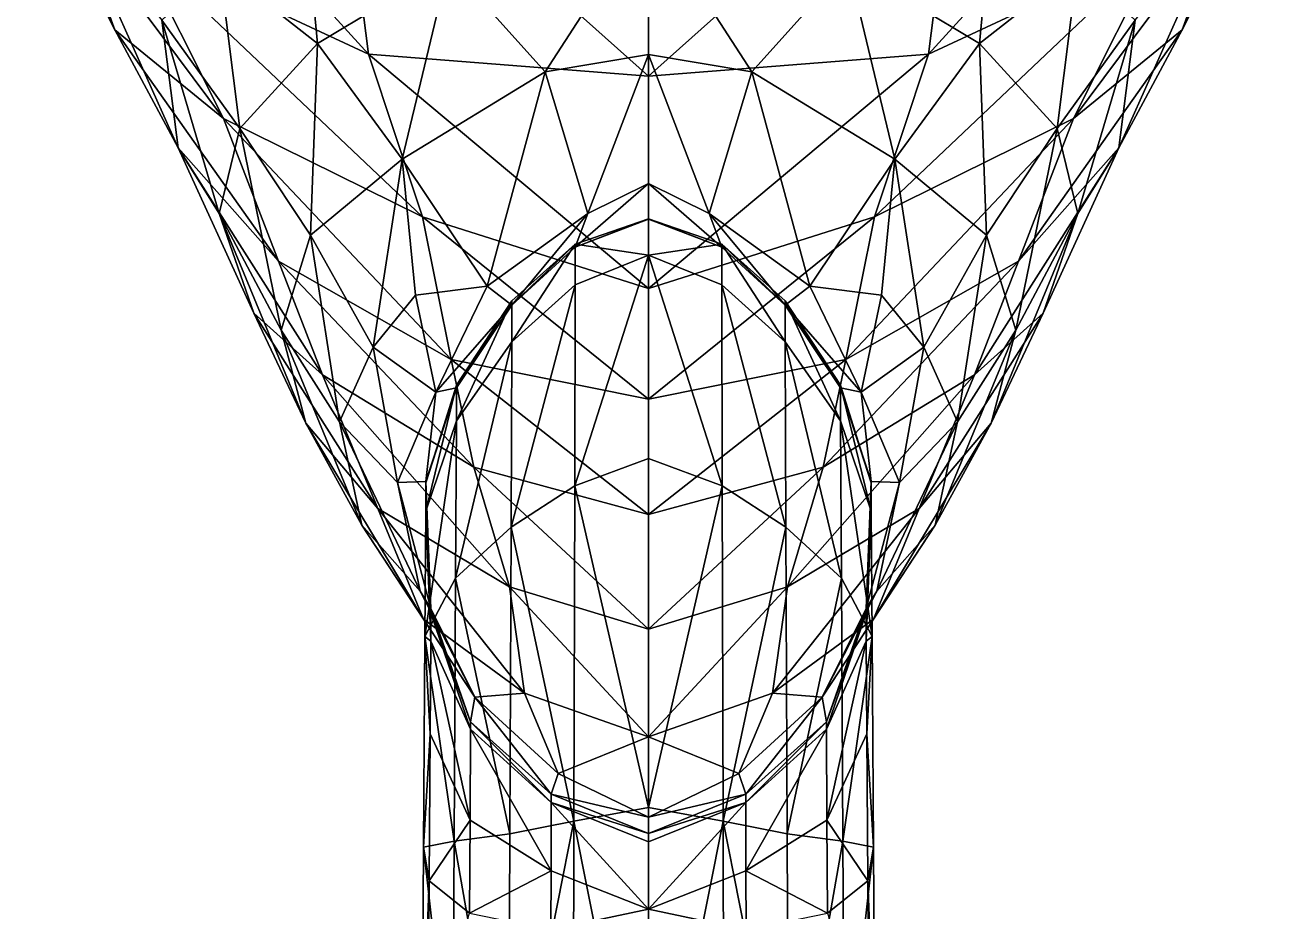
# Model space of a CAD drawing. Extents: x -0.15 to 0.15, y -0.73 to 0.51.
# Drawn here: x -0.085 to 0.085, y -0.361 to -0.2402 of the extents above; entities that cross this region are included whole.
import ezdxf

# ---------------------------------------------------------------- set-up
doc = ezdxf.new("R2010")
doc.units = 0
doc.layers.add('CRANE$LWO', color=1, linetype='CONTINUOUS')

msp = doc.modelspace()

# ---------------------------------------------------------------- linework, layer by layer
at = {"layer": 'CRANE$LWO'}
for points in [[(-0.03818, -0.24416, 1.06916), (-0.04262, -0.20908, 1.08467), (-0.0778, -0.20068, 1.05691)], [(-0.06972, -0.22942, 1.04108), (-0.03818, -0.24416, 1.06916), (-0.0778, -0.20068, 1.05691)], [(0.04262, -0.20908, 1.08467), (0.03818, -0.24416, 1.06916), (0.0778, -0.20068, 1.05691)], [(0.03818, -0.24416, 1.06916), (0.06972, -0.22942, 1.04108), (0.0778, -0.20068, 1.05691)], [(0, -0.24716, 1.08271), (0, -0.20705, 1.10166), (-0.04262, -0.20908, 1.08467)], [(0, -0.20705, 1.10166), (0, -0.24716, 1.08271), (0.04262, -0.20908, 1.08467)], [(-0.04262, -0.20908, 1.08467), (-0.03818, -0.24416, 1.06916), (0, -0.24716, 1.08271)], [(0.03818, -0.24416, 1.06916), (0.04262, -0.20908, 1.08467), (0, -0.24716, 1.08271)], [(-0.08502, -0.21655, 1.0066), (-0.07278, -0.24083, 0.99871), (-0.05795, -0.25295, 1.02651)], [(-0.06972, -0.22942, 1.04108), (-0.08502, -0.21655, 1.0066), (-0.05795, -0.25295, 1.02651)], [(-0.07278, -0.24083, 0.99871), (-0.08502, -0.21655, 1.0066), (-0.07926, -0.22306, 0.97629)], [(0.07278, -0.24083, 0.99871), (0.08502, -0.21655, 1.0066), (0.05795, -0.25295, 1.02651)], [(0.08502, -0.21655, 1.0066), (0.06972, -0.22942, 1.04108), (0.05795, -0.25295, 1.02651)], [(0.08502, -0.21655, 1.0066), (0.07278, -0.24083, 0.99871), (0.07926, -0.22306, 0.97629)], [(-0.05848, -0.2322, 0.94539), (-0.04732, -0.21953, 0.93121), (-0.04515, -0.24269, 0.93292)], [(-0.02723, -0.23194, 0.91775), (-0.04515, -0.24269, 0.93292), (-0.04732, -0.21953, 0.93121)], [(0.04515, -0.24269, 0.93292), (0.02723, -0.23194, 0.91775), (0.04732, -0.21953, 0.93121)], [(0.04732, -0.21953, 0.93121), (0.05848, -0.2322, 0.94539), (0.04515, -0.24269, 0.93292)], [(-0.06411, -0.25695, 0.98199), (-0.07278, -0.24083, 0.99871), (-0.07926, -0.22306, 0.97629)], [(-0.06636, -0.23953, 0.95977), (-0.06411, -0.25695, 0.98199), (-0.07926, -0.22306, 0.97629)], [(0.07278, -0.24083, 0.99871), (0.06411, -0.25695, 0.98199), (0.07926, -0.22306, 0.97629)], [(0.06411, -0.25695, 0.98199), (0.06636, -0.23953, 0.95977), (0.07926, -0.22306, 0.97629)], [(-0.01407, -0.24658, 0.89606), (-0.02723, -0.23194, 0.91775), (0, -0.22478, 0.90108)], [(0, -0.24421, 0.88549), (-0.01407, -0.24658, 0.89606), (0, -0.22478, 0.90108)], [(0.02723, -0.23194, 0.91775), (0.01407, -0.24658, 0.89606), (0, -0.22478, 0.90108)], [(0.01407, -0.24658, 0.89606), (0, -0.24421, 0.88549), (0, -0.22478, 0.90108)], [(-0.06972, -0.22942, 1.04108), (-0.05795, -0.25295, 1.02651), (-0.03081, -0.26635, 1.04892)], [(-0.03081, -0.26635, 1.04892), (-0.03818, -0.24416, 1.06916), (-0.06972, -0.22942, 1.04108)], [(0.05795, -0.25295, 1.02651), (0.06972, -0.22942, 1.04108), (0.03081, -0.26635, 1.04892)], [(0.03818, -0.24416, 1.06916), (0.03081, -0.26635, 1.04892), (0.06972, -0.22942, 1.04108)], [(-0.06636, -0.23953, 0.95977), (-0.05848, -0.2322, 0.94539), (-0.05572, -0.25428, 0.94664)], [(-0.05572, -0.25428, 0.94664), (-0.05848, -0.2322, 0.94539), (-0.04515, -0.24269, 0.93292)], [(-0.0336, -0.25848, 0.91046), (-0.04515, -0.24269, 0.93292), (-0.02723, -0.23194, 0.91775)], [(-0.02723, -0.23194, 0.91775), (-0.01407, -0.24658, 0.89606), (-0.0336, -0.25848, 0.91046)], [(0.01407, -0.24658, 0.89606), (0.02723, -0.23194, 0.91775), (0.0336, -0.25848, 0.91046)], [(0.04515, -0.24269, 0.93292), (0.0336, -0.25848, 0.91046), (0.02723, -0.23194, 0.91775)], [(0.05848, -0.2322, 0.94539), (0.05572, -0.25428, 0.94664), (0.04515, -0.24269, 0.93292)], [(0.05848, -0.2322, 0.94539), (0.06636, -0.23953, 0.95977), (0.05572, -0.25428, 0.94664)], [(-0.06411, -0.25695, 0.98199), (-0.06636, -0.23953, 0.95977), (-0.05856, -0.26591, 0.96041)], [(-0.05572, -0.25428, 0.94664), (-0.05856, -0.26591, 0.96041), (-0.06636, -0.23953, 0.95977)], [(0.05856, -0.26591, 0.96041), (0.05572, -0.25428, 0.94664), (0.06636, -0.23953, 0.95977)], [(0.06636, -0.23953, 0.95977), (0.06411, -0.25695, 0.98199), (0.05856, -0.26591, 0.96041)], [(-0.05047, -0.2724, 1.00988), (-0.05795, -0.25295, 1.02651), (-0.07278, -0.24083, 0.99871)], [(-0.07278, -0.24083, 0.99871), (-0.06411, -0.25695, 0.98199), (-0.05047, -0.2724, 1.00988)], [(0.05795, -0.25295, 1.02651), (0.05047, -0.2724, 1.00988), (0.07278, -0.24083, 0.99871)], [(0.06411, -0.25695, 0.98199), (0.07278, -0.24083, 0.99871), (0.05047, -0.2724, 1.00988)], [(-0.04608, -0.26886, 0.92623), (-0.05572, -0.25428, 0.94664), (-0.04515, -0.24269, 0.93292)], [(-0.0336, -0.25848, 0.91046), (-0.04608, -0.26886, 0.92623), (-0.04515, -0.24269, 0.93292)], [(0.04608, -0.26886, 0.92623), (0.0336, -0.25848, 0.91046), (0.04515, -0.24269, 0.93292)], [(0.05572, -0.25428, 0.94664), (0.04608, -0.26886, 0.92623), (0.04515, -0.24269, 0.93292)], [(-0.03818, -0.24416, 1.06916), (-0.03081, -0.26635, 1.04892), (0, -0.2761, 1.06243)], [(0, -0.24716, 1.08271), (-0.03818, -0.24416, 1.06916), (0, -0.2761, 1.06243)], [(-0.00828, -0.26591, 0.86298), (-0.01407, -0.24658, 0.89606), (0, -0.24421, 0.88549)], [(0, -0.24421, 0.88549), (0, -0.26182, 0.86062), (-0.00828, -0.26591, 0.86298)], [(0.03081, -0.26635, 1.04892), (0.03818, -0.24416, 1.06916), (0, -0.2761, 1.06243)], [(0.03818, -0.24416, 1.06916), (0, -0.24716, 1.08271), (0, -0.2761, 1.06243)], [(0, -0.26182, 0.86062), (0, -0.24421, 0.88549), (0.00828, -0.26591, 0.86298)], [(0.01407, -0.24658, 0.89606), (0.00828, -0.26591, 0.86298), (0, -0.24421, 0.88549)], [(-0.0336, -0.25848, 0.91046), (-0.01407, -0.24658, 0.89606), (-0.02198, -0.27578, 0.86859)], [(-0.01407, -0.24658, 0.89606), (-0.00828, -0.26591, 0.86298), (-0.02198, -0.27578, 0.86859)], [(0.00828, -0.26591, 0.86298), (0.01407, -0.24658, 0.89606), (0.02198, -0.27578, 0.86859)], [(0.01407, -0.24658, 0.89606), (0.0336, -0.25848, 0.91046), (0.02198, -0.27578, 0.86859)], [(-0.02691, -0.28579, 1.03051), (-0.03081, -0.26635, 1.04892), (-0.05795, -0.25295, 1.02651)], [(-0.05047, -0.2724, 1.00988), (-0.02691, -0.28579, 1.03051), (-0.05795, -0.25295, 1.02651)], [(0.03081, -0.26635, 1.04892), (0.02691, -0.28579, 1.03051), (0.05795, -0.25295, 1.02651)], [(0.02691, -0.28579, 1.03051), (0.05047, -0.2724, 1.00988), (0.05795, -0.25295, 1.02651)], [(-0.05009, -0.28178, 0.93617), (-0.05856, -0.26591, 0.96041), (-0.05572, -0.25428, 0.94664)], [(-0.05572, -0.25428, 0.94664), (-0.04608, -0.26886, 0.92623), (-0.05009, -0.28178, 0.93617)], [(0.04608, -0.26886, 0.92623), (0.05572, -0.25428, 0.94664), (0.05009, -0.28178, 0.93617)], [(0.05856, -0.26591, 0.96041), (0.05009, -0.28178, 0.93617), (0.05572, -0.25428, 0.94664)], [(-0.06411, -0.25695, 0.98199), (-0.0538, -0.27949, 0.97238), (-0.04444, -0.28788, 0.98866)], [(-0.05047, -0.2724, 1.00988), (-0.06411, -0.25695, 0.98199), (-0.04444, -0.28788, 0.98866)], [(-0.0538, -0.27949, 0.97238), (-0.06411, -0.25695, 0.98199), (-0.05856, -0.26591, 0.96041)], [(0.0538, -0.27949, 0.97238), (0.06411, -0.25695, 0.98199), (0.04444, -0.28788, 0.98866)], [(0.06411, -0.25695, 0.98199), (0.05047, -0.2724, 1.00988), (0.04444, -0.28788, 0.98866)], [(0.06411, -0.25695, 0.98199), (0.0538, -0.27949, 0.97238), (0.05856, -0.26591, 0.96041)], [(-0.03752, -0.28411, 0.89611), (-0.04608, -0.26886, 0.92623), (-0.0336, -0.25848, 0.91046)], [(-0.03752, -0.28411, 0.89611), (-0.0336, -0.25848, 0.91046), (-0.03179, -0.27703, 0.88811)], [(-0.02198, -0.27578, 0.86859), (-0.03179, -0.27703, 0.88811), (-0.0336, -0.25848, 0.91046)], [(0.03179, -0.27703, 0.88811), (0.02198, -0.27578, 0.86859), (0.0336, -0.25848, 0.91046)], [(0.0336, -0.25848, 0.91046), (0.03752, -0.28411, 0.89611), (0.03179, -0.27703, 0.88811)], [(0.04608, -0.26886, 0.92623), (0.03752, -0.28411, 0.89611), (0.0336, -0.25848, 0.91046)], [(-0.00828, -0.26591, 0.86298), (0, -0.26182, 0.86062), (-0.00999, -0.27049, 0.84103)], [(0, -0.26665, 0.84236), (-0.00999, -0.27049, 0.84103), (0, -0.26182, 0.86062)], [(0, -0.26182, 0.86062), (0.00828, -0.26591, 0.86298), (0.00999, -0.27049, 0.84103)], [(0.00999, -0.27049, 0.84103), (0, -0.26665, 0.84236), (0, -0.26182, 0.86062)], [(-0.04671, -0.2945, 0.94565), (-0.0538, -0.27949, 0.97238), (-0.05856, -0.26591, 0.96041)], [(-0.05009, -0.28178, 0.93617), (-0.04671, -0.2945, 0.94565), (-0.05856, -0.26591, 0.96041)], [(0, -0.29119, 1.04291), (0, -0.2761, 1.06243), (-0.03081, -0.26635, 1.04892)], [(-0.03081, -0.26635, 1.04892), (-0.02691, -0.28579, 1.03051), (0, -0.29119, 1.04291)], [(-0.02198, -0.27578, 0.86859), (-0.00828, -0.26591, 0.86298), (-0.01862, -0.27839, 0.84107)], [(-0.00999, -0.27049, 0.84103), (-0.01862, -0.27839, 0.84107), (-0.00828, -0.26591, 0.86298)], [(0, -0.26662, 0.81343), (0, -0.27158, 0.76377), (-0.00999, -0.27009, 0.81132)], [(0, -0.26665, 0.84236), (0, -0.26662, 0.81343), (-0.00999, -0.27049, 0.84103)], [(0, -0.26662, 0.81343), (-0.00999, -0.27009, 0.81132), (-0.00999, -0.27049, 0.84103)], [(0, -0.2761, 1.06243), (0, -0.29119, 1.04291), (0.03081, -0.26635, 1.04892)], [(0.02691, -0.28579, 1.03051), (0.03081, -0.26635, 1.04892), (0, -0.29119, 1.04291)], [(0, -0.27158, 0.76377), (0, -0.26662, 0.81343), (0.00999, -0.27009, 0.81132)], [(0, -0.26662, 0.81343), (0, -0.26665, 0.84236), (0.00999, -0.27049, 0.84103)], [(0.00999, -0.27009, 0.81132), (0, -0.26662, 0.81343), (0.00999, -0.27049, 0.84103)], [(0.00828, -0.26591, 0.86298), (0.02198, -0.27578, 0.86859), (0.01862, -0.27839, 0.84107)], [(0.01862, -0.27839, 0.84107), (0.00999, -0.27049, 0.84103), (0.00828, -0.26591, 0.86298)], [(0.0538, -0.27949, 0.97238), (0.04671, -0.2945, 0.94565), (0.05856, -0.26591, 0.96041)], [(0.04671, -0.2945, 0.94565), (0.05009, -0.28178, 0.93617), (0.05856, -0.26591, 0.96041)], [(-0.05009, -0.28178, 0.93617), (-0.04608, -0.26886, 0.92623), (-0.04213, -0.29428, 0.90675)], [(-0.04608, -0.26886, 0.92623), (-0.03752, -0.28411, 0.89611), (-0.04213, -0.29428, 0.90675)], [(-0.01862, -0.27782, 0.80969), (-0.00999, -0.27009, 0.81132), (-0.01864, -0.28337, 0.76488)], [(-0.01, -0.27561, 0.76321), (-0.01864, -0.28337, 0.76488), (-0.00999, -0.27009, 0.81132)], [(-0.00999, -0.27049, 0.84103), (-0.00999, -0.27009, 0.81132), (-0.01862, -0.27839, 0.84107)], [(-0.00999, -0.27009, 0.81132), (-0.01862, -0.27782, 0.80969), (-0.01862, -0.27839, 0.84107)], [(0, -0.27158, 0.76377), (-0.01, -0.27561, 0.76321), (-0.00999, -0.27009, 0.81132)], [(0.01, -0.27561, 0.76321), (0, -0.27158, 0.76377), (0.00999, -0.27009, 0.81132)], [(0.00999, -0.27009, 0.81132), (0.01862, -0.27782, 0.80969), (0.01864, -0.28337, 0.76488)], [(0.01864, -0.28337, 0.76488), (0.01, -0.27561, 0.76321), (0.00999, -0.27009, 0.81132)], [(0.00999, -0.27009, 0.81132), (0.00999, -0.27049, 0.84103), (0.01862, -0.27839, 0.84107)], [(0.01862, -0.27782, 0.80969), (0.00999, -0.27009, 0.81132), (0.01862, -0.27839, 0.84107)], [(0.03752, -0.28411, 0.89611), (0.04608, -0.26886, 0.92623), (0.04213, -0.29428, 0.90675)], [(0.04608, -0.26886, 0.92623), (0.05009, -0.28178, 0.93617), (0.04213, -0.29428, 0.90675)], [(-0.01, -0.27561, 0.76321), (0, -0.27158, 0.76377), (-0.01006, -0.30301, 0.71879)], [(0, -0.29931, 0.71692), (-0.01006, -0.30301, 0.71879), (0, -0.27158, 0.76377)], [(0, -0.27158, 0.76377), (0.01, -0.27561, 0.76321), (0.01006, -0.30301, 0.71879)], [(0.01006, -0.30301, 0.71879), (0, -0.29931, 0.71692), (0, -0.27158, 0.76377)], [(-0.05047, -0.2724, 1.00988), (-0.04444, -0.28788, 0.98866), (-0.02381, -0.30047, 1.00422)], [(-0.02381, -0.30047, 1.00422), (-0.02691, -0.28579, 1.03051), (-0.05047, -0.2724, 1.00988)], [(0.04444, -0.28788, 0.98866), (0.05047, -0.2724, 1.00988), (0.02381, -0.30047, 1.00422)], [(0.02691, -0.28579, 1.03051), (0.02381, -0.30047, 1.00422), (0.05047, -0.2724, 1.00988)], [(-0.03752, -0.28411, 0.89611), (-0.03179, -0.27703, 0.88811), (-0.029, -0.29025, 0.86509)], [(-0.02198, -0.27578, 0.86859), (-0.029, -0.29025, 0.86509), (-0.03179, -0.27703, 0.88811)], [(-0.02198, -0.27578, 0.86859), (-0.01862, -0.27839, 0.84107), (-0.029, -0.29025, 0.86509)], [(-0.01864, -0.28337, 0.76488), (-0.01, -0.27561, 0.76321), (-0.01874, -0.30867, 0.72472)], [(-0.01006, -0.30301, 0.71879), (-0.01874, -0.30867, 0.72472), (-0.01, -0.27561, 0.76321)], [(0.01, -0.27561, 0.76321), (0.01864, -0.28337, 0.76488), (0.01874, -0.30867, 0.72472)], [(0.01874, -0.30867, 0.72472), (0.01006, -0.30301, 0.71879), (0.01, -0.27561, 0.76321)], [(0.01862, -0.27839, 0.84107), (0.02198, -0.27578, 0.86859), (0.029, -0.29025, 0.86509)], [(0.029, -0.29025, 0.86509), (0.02198, -0.27578, 0.86859), (0.03179, -0.27703, 0.88811)], [(0.03179, -0.27703, 0.88811), (0.03752, -0.28411, 0.89611), (0.029, -0.29025, 0.86509)], [(-0.01862, -0.27839, 0.84107), (-0.02617, -0.28968, 0.84296), (-0.029, -0.29025, 0.86509)], [(-0.02616, -0.28931, 0.80925), (-0.01862, -0.27782, 0.80969), (-0.02619, -0.29415, 0.76936)], [(-0.01864, -0.28337, 0.76488), (-0.02619, -0.29415, 0.76936), (-0.01862, -0.27782, 0.80969)], [(-0.02617, -0.28968, 0.84296), (-0.01862, -0.27839, 0.84107), (-0.02616, -0.28931, 0.80925)], [(-0.01862, -0.27782, 0.80969), (-0.02616, -0.28931, 0.80925), (-0.01862, -0.27839, 0.84107)], [(0.01862, -0.27782, 0.80969), (0.02616, -0.28931, 0.80925), (0.02619, -0.29415, 0.76936)], [(0.02619, -0.29415, 0.76936), (0.01864, -0.28337, 0.76488), (0.01862, -0.27782, 0.80969)], [(0.02616, -0.28931, 0.80925), (0.01862, -0.27782, 0.80969), (0.01862, -0.27839, 0.84107)], [(0.01862, -0.27839, 0.84107), (0.02617, -0.28968, 0.84296), (0.02616, -0.28931, 0.80925)], [(0.02617, -0.28968, 0.84296), (0.01862, -0.27839, 0.84107), (0.029, -0.29025, 0.86509)], [(-0.03692, -0.30612, 0.95644), (-0.04444, -0.28788, 0.98866), (-0.0538, -0.27949, 0.97238)], [(-0.0538, -0.27949, 0.97238), (-0.04671, -0.2945, 0.94565), (-0.03692, -0.30612, 0.95644)], [(0.04444, -0.28788, 0.98866), (0.03692, -0.30612, 0.95644), (0.0538, -0.27949, 0.97238)], [(0.04671, -0.2945, 0.94565), (0.0538, -0.27949, 0.97238), (0.03692, -0.30612, 0.95644)], [(-0.05009, -0.28178, 0.93617), (-0.04213, -0.29428, 0.90675), (-0.03909, -0.3084, 0.91137)], [(-0.03909, -0.3084, 0.91137), (-0.04671, -0.2945, 0.94565), (-0.05009, -0.28178, 0.93617)], [(0.04213, -0.29428, 0.90675), (0.05009, -0.28178, 0.93617), (0.03909, -0.3084, 0.91137)], [(0.04671, -0.2945, 0.94565), (0.03909, -0.3084, 0.91137), (0.05009, -0.28178, 0.93617)], [(-0.02619, -0.29415, 0.76936), (-0.01864, -0.28337, 0.76488), (-0.02632, -0.31561, 0.73492)], [(-0.01874, -0.30867, 0.72472), (-0.02632, -0.31561, 0.73492), (-0.01864, -0.28337, 0.76488)], [(0.01864, -0.28337, 0.76488), (0.02619, -0.29415, 0.76936), (0.02632, -0.31561, 0.73492)], [(0.02632, -0.31561, 0.73492), (0.01874, -0.30867, 0.72472), (0.01864, -0.28337, 0.76488)], [(-0.03424, -0.30256, 0.87379), (-0.04213, -0.29428, 0.90675), (-0.03752, -0.28411, 0.89611)], [(-0.029, -0.29025, 0.86509), (-0.03424, -0.30256, 0.87379), (-0.03752, -0.28411, 0.89611)], [(0.03424, -0.30256, 0.87379), (0.029, -0.29025, 0.86509), (0.03752, -0.28411, 0.89611)], [(0.04213, -0.29428, 0.90675), (0.03424, -0.30256, 0.87379), (0.03752, -0.28411, 0.89611)], [(-0.02691, -0.28579, 1.03051), (-0.02381, -0.30047, 1.00422), (0, -0.30694, 1.01756)], [(0, -0.29119, 1.04291), (-0.02691, -0.28579, 1.03051), (0, -0.30694, 1.01756)], [(0.02381, -0.30047, 1.00422), (0.02691, -0.28579, 1.03051), (0, -0.30694, 1.01756)], [(0.02691, -0.28579, 1.03051), (0, -0.29119, 1.04291), (0, -0.30694, 1.01756)], [(-0.01895, -0.31682, 0.96427), (-0.02381, -0.30047, 1.00422), (-0.04444, -0.28788, 0.98866)], [(-0.03692, -0.30612, 0.95644), (-0.01895, -0.31682, 0.96427), (-0.04444, -0.28788, 0.98866)], [(0.02381, -0.30047, 1.00422), (0.01895, -0.31682, 0.96427), (0.04444, -0.28788, 0.98866)], [(0.01895, -0.31682, 0.96427), (0.03692, -0.30612, 0.95644), (0.04444, -0.28788, 0.98866)], [(-0.03424, -0.30256, 0.87379), (-0.029, -0.29025, 0.86509), (-0.03034, -0.30245, 0.8452)], [(-0.03034, -0.3026, 0.80931), (-0.02616, -0.28931, 0.80925), (-0.03037, -0.30648, 0.77521)], [(-0.02619, -0.29415, 0.76936), (-0.03037, -0.30648, 0.77521), (-0.02616, -0.28931, 0.80925)], [(-0.02616, -0.28931, 0.80925), (-0.03034, -0.3026, 0.80931), (-0.02617, -0.28968, 0.84296)], [(-0.03034, -0.30245, 0.8452), (-0.02617, -0.28968, 0.84296), (-0.03034, -0.3026, 0.80931)], [(-0.02617, -0.28968, 0.84296), (-0.03034, -0.30245, 0.8452), (-0.029, -0.29025, 0.86509)], [(0.02616, -0.28931, 0.80925), (0.03034, -0.3026, 0.80931), (0.03037, -0.30648, 0.77521)], [(0.03037, -0.30648, 0.77521), (0.02619, -0.29415, 0.76936), (0.02616, -0.28931, 0.80925)], [(0.03034, -0.3026, 0.80931), (0.02616, -0.28931, 0.80925), (0.02617, -0.28968, 0.84296)], [(0.02617, -0.28968, 0.84296), (0.03034, -0.30245, 0.8452), (0.03034, -0.3026, 0.80931)], [(0.03034, -0.30245, 0.8452), (0.02617, -0.28968, 0.84296), (0.029, -0.29025, 0.86509)], [(0.029, -0.29025, 0.86509), (0.03424, -0.30256, 0.87379), (0.03034, -0.30245, 0.8452)], [(-0.03037, -0.30648, 0.77521), (-0.02619, -0.29415, 0.76936), (-0.03048, -0.32355, 0.74716)], [(-0.02632, -0.31561, 0.73492), (-0.03048, -0.32355, 0.74716), (-0.02619, -0.29415, 0.76936)], [(0.02619, -0.29415, 0.76936), (0.03037, -0.30648, 0.77521), (0.03048, -0.32355, 0.74716)], [(0.03048, -0.32355, 0.74716), (0.02632, -0.31561, 0.73492), (0.02619, -0.29415, 0.76936)], [(-0.04671, -0.2945, 0.94565), (-0.03909, -0.3084, 0.91137), (-0.0307, -0.3212, 0.91668)], [(-0.03692, -0.30612, 0.95644), (-0.04671, -0.2945, 0.94565), (-0.0307, -0.3212, 0.91668)], [(-0.03424, -0.30256, 0.87379), (-0.03114, -0.31738, 0.87644), (-0.04213, -0.29428, 0.90675)], [(-0.03114, -0.31738, 0.87644), (-0.03909, -0.3084, 0.91137), (-0.04213, -0.29428, 0.90675)], [(0.03909, -0.3084, 0.91137), (0.04671, -0.2945, 0.94565), (0.0307, -0.3212, 0.91668)], [(0.04671, -0.2945, 0.94565), (0.03692, -0.30612, 0.95644), (0.0307, -0.3212, 0.91668)], [(0.03114, -0.31738, 0.87644), (0.03424, -0.30256, 0.87379), (0.04213, -0.29428, 0.90675)], [(0.03909, -0.3084, 0.91137), (0.03114, -0.31738, 0.87644), (0.04213, -0.29428, 0.90675)], [(0, -0.32258, 0.97357), (0, -0.30694, 1.01756), (-0.02381, -0.30047, 1.00422)], [(-0.02381, -0.30047, 1.00422), (-0.01895, -0.31682, 0.96427), (0, -0.32258, 0.97357)], [(0, -0.29931, 0.71692), (0, -0.3469, 0.70328), (-0.01006, -0.30301, 0.71879)], [(0, -0.3469, 0.70328), (0, -0.29931, 0.71692), (0.01006, -0.30301, 0.71879)], [(0, -0.30694, 1.01756), (0, -0.32258, 0.97357), (0.02381, -0.30047, 1.00422)], [(0.01895, -0.31682, 0.96427), (0.02381, -0.30047, 1.00422), (0, -0.32258, 0.97357)], [(-0.03034, -0.30245, 0.8452), (-0.02967, -0.31974, 0.84411), (-0.03424, -0.30256, 0.87379)], [(-0.03114, -0.31738, 0.87644), (-0.03424, -0.30256, 0.87379), (-0.02967, -0.31974, 0.84411)], [(-0.03034, -0.3026, 0.80931), (-0.03037, -0.30648, 0.77521), (-0.02967, -0.32039, 0.80638)], [(-0.03034, -0.30245, 0.8452), (-0.03034, -0.3026, 0.80931), (-0.02967, -0.31974, 0.84411)], [(-0.03034, -0.3026, 0.80931), (-0.02967, -0.32039, 0.80638), (-0.02967, -0.31974, 0.84411)], [(0.03034, -0.3026, 0.80931), (0.03034, -0.30245, 0.8452), (0.02967, -0.31974, 0.84411)], [(0.02967, -0.31974, 0.84411), (0.03034, -0.30245, 0.8452), (0.03424, -0.30256, 0.87379)], [(0.03424, -0.30256, 0.87379), (0.03114, -0.31738, 0.87644), (0.02967, -0.31974, 0.84411)], [(0.03037, -0.30648, 0.77521), (0.03034, -0.3026, 0.80931), (0.02967, -0.32039, 0.80638)], [(0.02967, -0.32039, 0.80638), (0.03034, -0.3026, 0.80931), (0.02967, -0.31974, 0.84411)], [(-0.01006, -0.30301, 0.71879), (-0.01016, -0.34876, 0.70748), (-0.01874, -0.30867, 0.72472)], [(0, -0.3469, 0.70328), (-0.01016, -0.34876, 0.70748), (-0.01006, -0.30301, 0.71879)], [(0.01016, -0.34876, 0.70748), (0, -0.3469, 0.70328), (0.01006, -0.30301, 0.71879)], [(0.01016, -0.34876, 0.70748), (0.01006, -0.30301, 0.71879), (0.01874, -0.30867, 0.72472)], [(-0.03692, -0.30612, 0.95644), (-0.0307, -0.3212, 0.91668), (-0.01692, -0.3313, 0.92022)], [(-0.01692, -0.3313, 0.92022), (-0.01895, -0.31682, 0.96427), (-0.03692, -0.30612, 0.95644)], [(-0.03037, -0.30648, 0.77521), (-0.03048, -0.32355, 0.74716), (-0.0297, -0.32422, 0.77999)], [(-0.03037, -0.30648, 0.77521), (-0.0297, -0.32422, 0.77999), (-0.02967, -0.32039, 0.80638)], [(0.0307, -0.3212, 0.91668), (0.03692, -0.30612, 0.95644), (0.01692, -0.3313, 0.92022)], [(0.01895, -0.31682, 0.96427), (0.01692, -0.3313, 0.92022), (0.03692, -0.30612, 0.95644)], [(0.0297, -0.32422, 0.77999), (0.03037, -0.30648, 0.77521), (0.02967, -0.32039, 0.80638)], [(0.03048, -0.32355, 0.74716), (0.03037, -0.30648, 0.77521), (0.0297, -0.32422, 0.77999)], [(-0.0307, -0.3212, 0.91668), (-0.03909, -0.3084, 0.91137), (-0.02369, -0.33186, 0.87862)], [(-0.03114, -0.31738, 0.87644), (-0.02369, -0.33186, 0.87862), (-0.03909, -0.3084, 0.91137)], [(-0.01874, -0.30867, 0.72472), (-0.01892, -0.35048, 0.71621), (-0.02632, -0.31561, 0.73492)], [(-0.01016, -0.34876, 0.70748), (-0.01892, -0.35048, 0.71621), (-0.01874, -0.30867, 0.72472)], [(0.01892, -0.35048, 0.71621), (0.01016, -0.34876, 0.70748), (0.01874, -0.30867, 0.72472)], [(0.01892, -0.35048, 0.71621), (0.01874, -0.30867, 0.72472), (0.02632, -0.31561, 0.73492)], [(0.03909, -0.3084, 0.91137), (0.0307, -0.3212, 0.91668), (0.02369, -0.33186, 0.87862)], [(0.02369, -0.33186, 0.87862), (0.03114, -0.31738, 0.87644), (0.03909, -0.3084, 0.91137)], [(-0.02632, -0.31561, 0.73492), (-0.02652, -0.35148, 0.7289), (-0.03048, -0.32355, 0.74716)], [(-0.01892, -0.35048, 0.71621), (-0.02652, -0.35148, 0.7289), (-0.02632, -0.31561, 0.73492)], [(0.02652, -0.35148, 0.7289), (0.01892, -0.35048, 0.71621), (0.02632, -0.31561, 0.73492)], [(0.02652, -0.35148, 0.7289), (0.02632, -0.31561, 0.73492), (0.03048, -0.32355, 0.74716)], [(-0.03114, -0.31738, 0.87644), (-0.02967, -0.31974, 0.84411), (-0.02369, -0.33186, 0.87862)], [(-0.01895, -0.31682, 0.96427), (-0.01692, -0.3313, 0.92022), (0, -0.33725, 0.92275)], [(0, -0.32258, 0.97357), (-0.01895, -0.31682, 0.96427), (0, -0.33725, 0.92275)], [(0.01692, -0.3313, 0.92022), (0.01895, -0.31682, 0.96427), (0, -0.33725, 0.92275)], [(0.01895, -0.31682, 0.96427), (0, -0.32258, 0.97357), (0, -0.33725, 0.92275)], [(0.02967, -0.31974, 0.84411), (0.03114, -0.31738, 0.87644), (0.02369, -0.33186, 0.87862)], [(-0.0307, -0.3212, 0.91668), (-0.02369, -0.33186, 0.87862), (-0.01692, -0.3313, 0.92022)], [(-0.02967, -0.32039, 0.80638), (-0.0297, -0.32422, 0.77999), (-0.02426, -0.33619, 0.80427)], [(-0.02967, -0.31974, 0.84411), (-0.02967, -0.32039, 0.80638), (-0.02425, -0.33521, 0.84366)], [(-0.02967, -0.31974, 0.84411), (-0.02425, -0.33521, 0.84366), (-0.02369, -0.33186, 0.87862)], [(-0.02967, -0.32039, 0.80638), (-0.02426, -0.33619, 0.80427), (-0.02425, -0.33521, 0.84366)], [(0.02369, -0.33186, 0.87862), (0.0307, -0.3212, 0.91668), (0.01692, -0.3313, 0.92022)], [(0.02425, -0.33521, 0.84366), (0.02967, -0.31974, 0.84411), (0.02369, -0.33186, 0.87862)], [(0.02967, -0.32039, 0.80638), (0.02967, -0.31974, 0.84411), (0.02425, -0.33521, 0.84366)], [(0.02426, -0.33619, 0.80427), (0.02967, -0.32039, 0.80638), (0.02425, -0.33521, 0.84366)], [(0.0297, -0.32422, 0.77999), (0.02967, -0.32039, 0.80638), (0.02426, -0.33619, 0.80427)], [(-0.03048, -0.32355, 0.74716), (-0.03067, -0.35232, 0.74301), (-0.02978, -0.33685, 0.76198)], [(-0.02652, -0.35148, 0.7289), (-0.03067, -0.35232, 0.74301), (-0.03048, -0.32355, 0.74716)], [(-0.03048, -0.32355, 0.74716), (-0.02978, -0.33685, 0.76198), (-0.0297, -0.32422, 0.77999)], [(-0.02978, -0.33685, 0.76198), (-0.02432, -0.3486, 0.7756), (-0.0297, -0.32422, 0.77999)], [(-0.0297, -0.32422, 0.77999), (-0.02432, -0.3486, 0.7756), (-0.02426, -0.33619, 0.80427)], [(0.02432, -0.3486, 0.7756), (0.0297, -0.32422, 0.77999), (0.02426, -0.33619, 0.80427)], [(0.02432, -0.3486, 0.7756), (0.02978, -0.33685, 0.76198), (0.0297, -0.32422, 0.77999)], [(0.03067, -0.35232, 0.74301), (0.02652, -0.35148, 0.7289), (0.03048, -0.32355, 0.74716)], [(0.02978, -0.33685, 0.76198), (0.03048, -0.32355, 0.74716), (0.0297, -0.32422, 0.77999)], [(0.03067, -0.35232, 0.74301), (0.03048, -0.32355, 0.74716), (0.02978, -0.33685, 0.76198)], [(-0.02369, -0.33186, 0.87862), (-0.01231, -0.34227, 0.87952), (-0.01692, -0.3313, 0.92022)], [(-0.01692, -0.3313, 0.92022), (-0.01231, -0.34227, 0.87952), (0, -0.33725, 0.92275)], [(0.01231, -0.34227, 0.87952), (0.01692, -0.3313, 0.92022), (0, -0.33725, 0.92275)], [(0.01231, -0.34227, 0.87952), (0.02369, -0.33186, 0.87862), (0.01692, -0.3313, 0.92022)], [(-0.02425, -0.33521, 0.84366), (-0.01326, -0.34508, 0.84498), (-0.02369, -0.33186, 0.87862)], [(-0.01231, -0.34227, 0.87952), (-0.02369, -0.33186, 0.87862), (-0.01326, -0.34508, 0.84498)], [(0.02369, -0.33186, 0.87862), (0.01231, -0.34227, 0.87952), (0.01326, -0.34508, 0.84498)], [(0.01326, -0.34508, 0.84498), (0.02425, -0.33521, 0.84366), (0.02369, -0.33186, 0.87862)], [(-0.02432, -0.3486, 0.7756), (-0.01329, -0.35554, 0.78587), (-0.02426, -0.33619, 0.80427)], [(-0.02426, -0.33619, 0.80427), (-0.01327, -0.3462, 0.80445), (-0.02425, -0.33521, 0.84366)], [(-0.01327, -0.3462, 0.80445), (-0.02426, -0.33619, 0.80427), (-0.01329, -0.35554, 0.78587)], [(-0.01326, -0.34508, 0.84498), (-0.02425, -0.33521, 0.84366), (-0.01327, -0.3462, 0.80445)], [(0.02425, -0.33521, 0.84366), (0.01326, -0.34508, 0.84498), (0.01327, -0.3462, 0.80445)], [(0.01327, -0.3462, 0.80445), (0.02426, -0.33619, 0.80427), (0.02425, -0.33521, 0.84366)], [(0.02426, -0.33619, 0.80427), (0.01327, -0.3462, 0.80445), (0.01329, -0.35554, 0.78587)], [(0.01329, -0.35554, 0.78587), (0.02432, -0.3486, 0.7756), (0.02426, -0.33619, 0.80427)], [(-0.03067, -0.35232, 0.74301), (-0.02991, -0.35688, 0.76097), (-0.02978, -0.33685, 0.76198)], [(-0.02978, -0.33685, 0.76198), (-0.02991, -0.35688, 0.76097), (-0.02432, -0.3486, 0.7756)], [(-0.01231, -0.34227, 0.87952), (0, -0.34822, 0.87883), (0, -0.33725, 0.92275)], [(0, -0.34822, 0.87883), (0.01231, -0.34227, 0.87952), (0, -0.33725, 0.92275)], [(0.02991, -0.35688, 0.76097), (0.02978, -0.33685, 0.76198), (0.02432, -0.3486, 0.7756)], [(0.02991, -0.35688, 0.76097), (0.03067, -0.35232, 0.74301), (0.02978, -0.33685, 0.76198)], [(-0.01231, -0.34227, 0.87952), (-0.01326, -0.34508, 0.84498), (0, -0.34822, 0.87883)], [(0.01326, -0.34508, 0.84498), (0.01231, -0.34227, 0.87952), (0, -0.34822, 0.87883)], [(-0.01326, -0.34508, 0.84498), (-0.01327, -0.3462, 0.80445), (0, -0.35045, 0.84379)], [(-0.01326, -0.34508, 0.84498), (0, -0.35045, 0.84379), (0, -0.34822, 0.87883)], [(0.01327, -0.3462, 0.80445), (0.01326, -0.34508, 0.84498), (0, -0.35045, 0.84379)], [(0, -0.35045, 0.84379), (0.01326, -0.34508, 0.84498), (0, -0.34822, 0.87883)], [(-0.01329, -0.35554, 0.78587), (0, -0.36074, 0.78938), (-0.01327, -0.3462, 0.80445)], [(0, -0.35159, 0.80222), (-0.01327, -0.3462, 0.80445), (0, -0.36074, 0.78938)], [(-0.01327, -0.3462, 0.80445), (0, -0.35159, 0.80222), (0, -0.35045, 0.84379)], [(0.01327, -0.3462, 0.80445), (0, -0.35159, 0.80222), (0, -0.36074, 0.78938)], [(0, -0.36074, 0.78938), (0.01329, -0.35554, 0.78587), (0.01327, -0.3462, 0.80445)], [(0, -0.35159, 0.80222), (0.01327, -0.3462, 0.80445), (0, -0.35045, 0.84379)], [(0, -0.3469, 0.70328), (0, -0.39989, 0.71426), (-0.01016, -0.34876, 0.70748)], [(0, -0.39989, 0.71426), (0, -0.3469, 0.70328), (0.01016, -0.34876, 0.70748)], [(-0.02991, -0.35688, 0.76097), (-0.02439, -0.36129, 0.77638), (-0.02432, -0.3486, 0.7756)], [(-0.02432, -0.3486, 0.7756), (-0.02439, -0.36129, 0.77638), (-0.01329, -0.35554, 0.78587)], [(-0.01892, -0.35048, 0.71621), (-0.01016, -0.34876, 0.70748), (-0.01909, -0.39384, 0.73017)], [(-0.01027, -0.39809, 0.72058), (-0.01909, -0.39384, 0.73017), (-0.01016, -0.34876, 0.70748)], [(0, -0.39989, 0.71426), (-0.01027, -0.39809, 0.72058), (-0.01016, -0.34876, 0.70748)], [(0.01027, -0.39809, 0.72058), (0, -0.39989, 0.71426), (0.01016, -0.34876, 0.70748)], [(0.01016, -0.34876, 0.70748), (0.01892, -0.35048, 0.71621), (0.01909, -0.39384, 0.73017)], [(0.01909, -0.39384, 0.73017), (0.01027, -0.39809, 0.72058), (0.01016, -0.34876, 0.70748)], [(0.02439, -0.36129, 0.77638), (0.02432, -0.3486, 0.7756), (0.01329, -0.35554, 0.78587)], [(0.02439, -0.36129, 0.77638), (0.02991, -0.35688, 0.76097), (0.02432, -0.3486, 0.7756)], [(-0.02652, -0.35148, 0.7289), (-0.02673, -0.38767, 0.74164), (-0.03067, -0.35232, 0.74301)], [(-0.01909, -0.39384, 0.73017), (-0.02673, -0.38767, 0.74164), (-0.02652, -0.35148, 0.7289)], [(-0.01892, -0.35048, 0.71621), (-0.01909, -0.39384, 0.73017), (-0.02652, -0.35148, 0.7289)], [(0.01909, -0.39384, 0.73017), (0.01892, -0.35048, 0.71621), (0.02652, -0.35148, 0.7289)], [(0.02673, -0.38767, 0.74164), (0.01909, -0.39384, 0.73017), (0.02652, -0.35148, 0.7289)], [(0.02673, -0.38767, 0.74164), (0.02652, -0.35148, 0.7289), (0.03067, -0.35232, 0.74301)], [(-0.03067, -0.35232, 0.74301), (-0.03087, -0.38215, 0.75314), (-0.02991, -0.35688, 0.76097)], [(-0.02673, -0.38767, 0.74164), (-0.03087, -0.38215, 0.75314), (-0.03067, -0.35232, 0.74301)], [(0.03087, -0.38215, 0.75314), (0.02673, -0.38767, 0.74164), (0.03067, -0.35232, 0.74301)], [(0.03087, -0.38215, 0.75314), (0.03067, -0.35232, 0.74301), (0.02991, -0.35688, 0.76097)], [(-0.03087, -0.38215, 0.75314), (-0.03006, -0.37929, 0.7689), (-0.02991, -0.35688, 0.76097)], [(-0.02991, -0.35688, 0.76097), (-0.03006, -0.37929, 0.7689), (-0.02439, -0.36129, 0.77638)], [(-0.02439, -0.36129, 0.77638), (-0.01332, -0.36358, 0.78709), (-0.01329, -0.35554, 0.78587)], [(-0.01329, -0.35554, 0.78587), (-0.01332, -0.36358, 0.78709), (0, -0.36074, 0.78938)], [(0.01332, -0.36358, 0.78709), (0.01329, -0.35554, 0.78587), (0, -0.36074, 0.78938)], [(0.01332, -0.36358, 0.78709), (0.02439, -0.36129, 0.77638), (0.01329, -0.35554, 0.78587)], [(0.03006, -0.37929, 0.7689), (0.02991, -0.35688, 0.76097), (0.02439, -0.36129, 0.77638)], [(0.03006, -0.37929, 0.7689), (0.03087, -0.38215, 0.75314), (0.02991, -0.35688, 0.76097)], [(-0.01332, -0.36358, 0.78709), (0, -0.36715, 0.79162), (0, -0.36074, 0.78938)], [(0, -0.36715, 0.79162), (0.01332, -0.36358, 0.78709), (0, -0.36074, 0.78938)]]:
    msp.add_3dface(points, dxfattribs=at)

doc.saveas('drawing.dxf')
